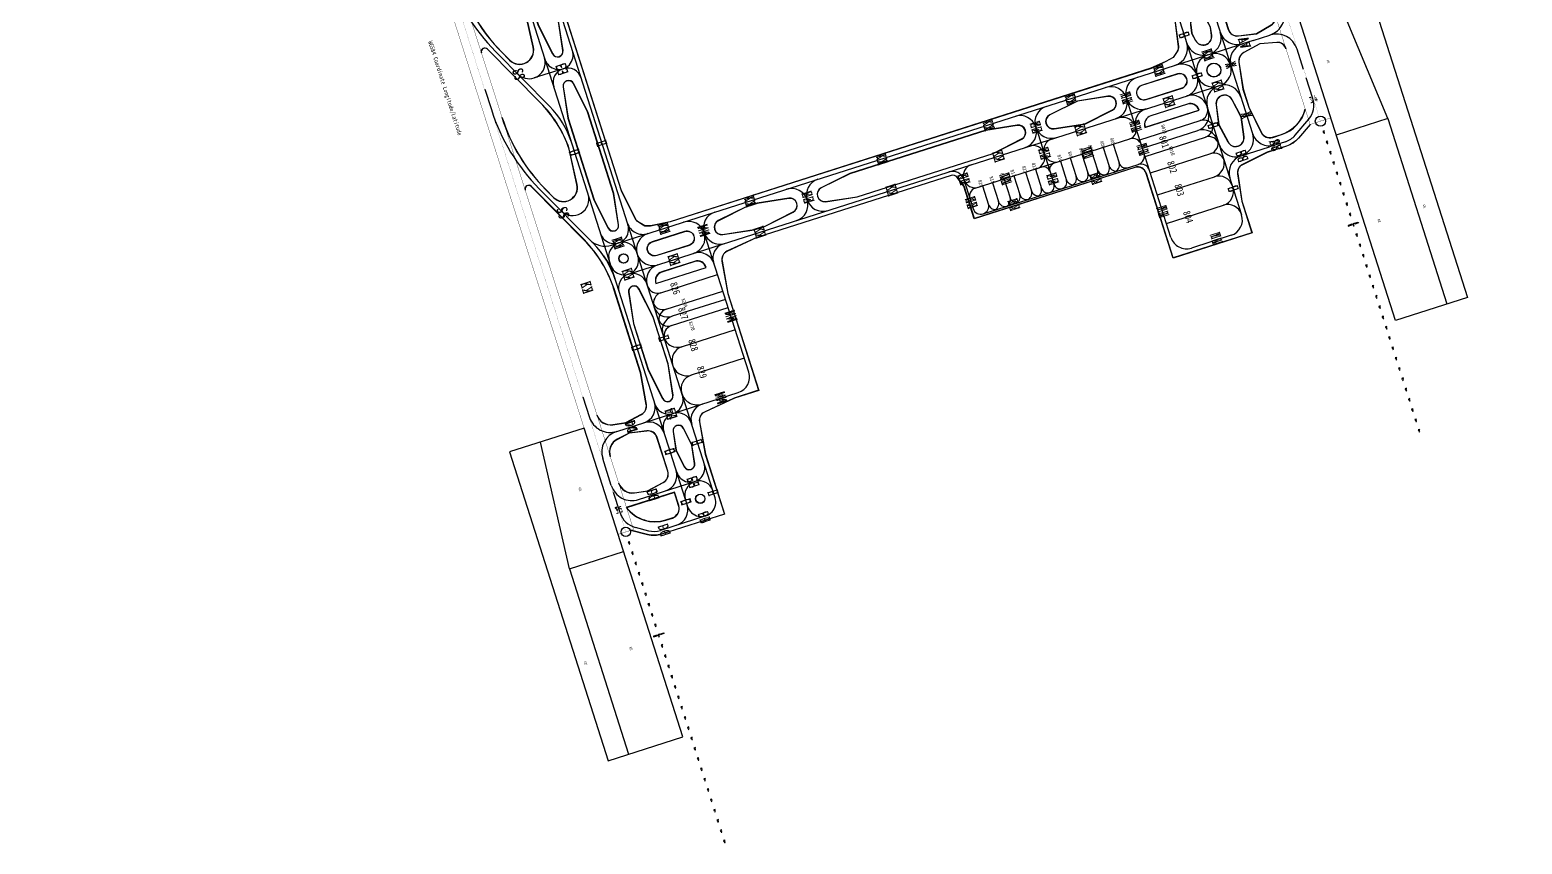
# Model space of a CAD drawing. Header units: millimetres. Extents: x -2014 to 2130, y -3279 to 3021.
# Drawn here: x -2014 to 2130, y -3279 to -1018 of the extents above; entities that cross this region are included whole.
import ezdxf
from ezdxf.enums import TextEntityAlignment as Align

# ---------------------------------------------------------------- set-up
doc = ezdxf.new("R2010")
doc.units = ezdxf.units.MM
doc.linetypes.add('DASHED', pattern=[19.05, 12.7, -6.35])
doc.linetypes.add('HIDDEN', pattern=[0.375, 0.25, -0.125])
for name, color, linetype in [('MapLayer_ApproachLight', 7, 'Continuous'), ('MapLayer_ARP', 7, 'Continuous'), ('MapLayer_Axial_GSD_11', 14, 'Continuous'), ('MapLayer_ILSProtectedArea', 7, 'Continuous'), ('MapLayer_ParkingAxial_GSD_12', 80, 'Continuous'), ('MapLayer_Runway_GSD_11', 50, 'Continuous'), ('MapLayer_RunwayAxial', 102, 'Continuous'), ('MapLayer_Stopbar_GSD_11', 1, 'DASHED'), ('MapLayer_Taxiway_GSD_11', 250, 'Continuous'), ('MapLayer_TaxiwayName_GSD_06', 170, 'Continuous'), ('MapLayer_TaxiwayNameWest', 170, 'Continuous')]:
    doc.layers.add(name, color=color, linetype=linetype)
doc.layers.add('MapLayer_ParkingName', color=7, linetype='Continuous', lineweight=0)
doc.styles.add('黑体', font='simhei.ttf', dxfattribs={"width": 0.8})

# ---------------------------------------------------------------- blocks, each defined once
blk = doc.blocks.new('导航-下滑台保护区')
at = {"layer": 'MapLayer_ILSProtectedArea', "color": 8, "ltscale": 25}
for p, q in [((7450, 10380), (6910, 10380)), ((7450, 10380), (7810, 10350)), ((7450, 10380), (7450, 10230)), ((11150, 10380), (10790, 10350)), ((11150, 10380), (11690, 10380)), ((11150, 10380), (11150, 10230)), ((7950, 7836), (7950, 7993.5)), ((11650, 7836), (11650, 7993.5)), ((7950, 7836), (7410, 7836)), ((7950, 7836), (8310, 7866)), ((11650, 7836), (11290, 7866)), ((11650, 7836), (12190, 7836))]:
    blk.add_line(p, q, dxfattribs=at)
for points in [[(7810, 10230), (7810, 10440), (6910, 10440), (6910, 10230)], [(8310, 7776), (8310, 7993.5), (7410, 7993.5), (7410, 7776)], [(12190, 7776), (12190, 7993.5), (11290, 7993.5), (11290, 7776)]]:
    blk.add_lwpolyline(points, close=True, dxfattribs=at)
blk.add_lwpolyline([(10790, 10230), (10790, 10320), (10790, 10440), (11690, 10440), (11690, 10230), (10790, 10230)], dxfattribs=at)
at = {"layer": 'MapLayer_ILSProtectedArea', "color": 8, "ltscale": 25, "style": '黑体', "width": 0.8}
for s, p in [('C区', (7158.4, 10400.2)), ('C区', (11407.7, 10400.2)), ('B区', (7158.2, 10267.9)), ('A区', (7623.3, 10267.9)), ('A区', (10943.3, 10267.9)), ('B区', (11407.7, 10267.9)), ('B区', (7658.2, 7928)), ('A区', (8123.3, 7928)), ('A区', (11443.3, 7928)), ('B区', (11907.7, 7928)), ('C区', (7658.4, 7795.7)), ('C区', (11907.7, 7795.7))]:
    blk.add_text(s, height=6, dxfattribs=at).set_placement(p)
blk = doc.blocks.new('1类精密进近跑道进近灯光系统')
at = {"layer": 'MapLayer_ApproachLight'}
for color, points in [(0, [(-903, 1), (-903, -1), (-905, -1), (-905, 1)]), (0, [(-899, 2), (-899, -2), (-901, -2), (-901, 2)]), (0, [(-873, 1), (-873, -1), (-875, -1), (-875, 1)]), (0, [(-869, 2), (-869, -2), (-871, -2), (-871, 2)]), (0, [(-843, 1), (-843, -1), (-845, -1), (-845, 1)]), (0, [(-839, 2), (-839, -2), (-841, -2), (-841, 2)]), (0, [(-813, 1), (-813, -1), (-815, -1), (-815, 1)]), (0, [(-809, 2), (-809, -2), (-811, -2), (-811, 2)]), (0, [(-783, 1), (-783, -1), (-785, -1), (-785, 1)]), (0, [(-779, 2), (-779, -2), (-781, -2), (-781, 2)]), (0, [(-753, 1), (-753, -1), (-755, -1), (-755, 1)]), (0, [(-749, 2), (-749, -2), (-751, -2), (-751, 2)]), (0, [(-723, 1), (-723, -1), (-725, -1), (-725, 1)]), (0, [(-719, 2), (-719, -2), (-721, -2), (-721, 2)]), (0, [(-693, 1), (-693, -1), (-695, -1), (-695, 1)]), (0, [(-689, 2), (-689, -2), (-691, -2), (-691, 2)]), (0, [(-663, 1), (-663, -1), (-665, -1), (-665, 1)]), (0, [(-659, 2), (-659, -2), (-661, -2), (-661, 2)]), (0, [(-633, 1), (-633, -1), (-635, -1), (-635, 1)]), (0, [(-629, 2), (-629, -2), (-631, -2), (-631, 2)]), (0, [(-603, 1), (-603, -1), (-605, -1), (-605, 1)]), (0, [(-599, 2), (-599, -2), (-601, -2), (-601, 2)]), (0, [(-573, 1), (-573, -1), (-575, -1), (-575, 1)]), (0, [(-569, 2), (-569, -2), (-571, -2), (-571, 2)]), (0, [(-543, 1), (-543, -1), (-545, -1), (-545, 1)]), (0, [(-539, 2), (-539, -2), (-541, -2), (-541, 2)]), (0, [(-513, 1), (-513, -1), (-515, -1), (-515, 1)]), (0, [(-509, 2), (-509, -2), (-511, -2), (-511, 2)]), (0, [(-483, 1), (-483, -1), (-485, -1), (-485, 1)]), (0, [(-479, 2), (-479, -2), (-481, -2), (-481, 2)]), (0, [(-453, 1), (-453, -1), (-455, -1), (-455, 1)]), (0, [(-449, 2), (-449, -2), (-451, -2), (-451, 2)]), (0, [(-423, 1), (-423, -1), (-425, -1), (-425, 1)]), (0, [(-419, 2), (-419, -2), (-421, -2), (-421, 2)]), (0, [(-393, 1), (-393, -1), (-395, -1), (-395, 1)]), (0, [(-389, 2), (-389, -2), (-391, -2), (-391, 2)]), (0, [(-363, 1), (-363, -1), (-365, -1), (-365, 1)]), (0, [(-359, 2), (-359, -2), (-361, -2), (-361, 2)]), (0, [(-333, 1), (-333, -1), (-335, -1), (-335, 1)]), (0, [(-329, 2), (-329, -2), (-331, -2), (-331, 2)]), (0, [(-303, 1), (-303, -1), (-305, -1), (-305, 1)]), (1, [(-299, 4.2), (-299, 15), (-301, 15), (-301, 4.2)]), (0, [(-299, 2), (-299, -2), (-301, -2), (-301, 2)]), (0, [(-273, 1), (-273, -1), (-275, -1), (-275, 1)]), (0, [(-269, 2), (-269, -2), (-271, -2), (-271, 2)]), (0, [(-243, 1), (-243, -1), (-245, -1), (-245, 1)]), (0, [(-239, 2), (-239, -2), (-241, -2), (-241, 2)]), (0, [(-213, 1), (-213, -1), (-215, -1), (-215, 1)]), (0, [(-209, 2), (-209, -2), (-211, -2), (-211, 2)]), (0, [(-183, 1), (-183, -1), (-185, -1), (-185, 1)]), (0, [(-179, 2), (-179, -2), (-181, -2), (-181, 2)]), (0, [(-153, 1), (-153, -1), (-155, -1), (-155, 1)]), (0, [(-149, 2), (-149, -2), (-151, -2), (-151, 2)]), (0, [(-123, 1), (-123, -1), (-125, -1), (-125, 1)]), (0, [(-119, 2), (-119, -2), (-121, -2), (-121, 2)]), (0, [(-93, 1), (-93, -1), (-95, -1), (-95, 1)]), (0, [(-89, 2), (-89, -2), (-91, -2), (-91, 2)]), (0, [(-63, 1), (-63, -1), (-65, -1), (-65, 1)]), (0, [(-59, 2), (-59, -2), (-61, -2), (-61, 2)]), (0, [(-33, 1), (-33, -1), (-35, -1), (-35, 1)]), (0, [(-29, 2), (-29, -2), (-31, -2), (-31, 2)]), (1, [(-299, -4.2), (-299, -15), (-301, -15), (-301, -4.2)])]:
    blk.add_hatch(color=color, dxfattribs=at).paths.add_polyline_path(points)
at = {"layer": 'MapLayer_ApproachLight', "color": 0}
for points in [[(-903, 1), (-903, -1), (-905, -1), (-905, 1)], [(-899, 2), (-899, -2), (-901, -2), (-901, 2)], [(-873, 1), (-873, -1), (-875, -1), (-875, 1)], [(-869, 2), (-869, -2), (-871, -2), (-871, 2)], [(-843, 1), (-843, -1), (-845, -1), (-845, 1)], [(-839, 2), (-839, -2), (-841, -2), (-841, 2)], [(-813, 1), (-813, -1), (-815, -1), (-815, 1)], [(-809, 2), (-809, -2), (-811, -2), (-811, 2)], [(-783, 1), (-783, -1), (-785, -1), (-785, 1)], [(-779, 2), (-779, -2), (-781, -2), (-781, 2)], [(-753, 1), (-753, -1), (-755, -1), (-755, 1)], [(-749, 2), (-749, -2), (-751, -2), (-751, 2)], [(-723, 1), (-723, -1), (-725, -1), (-725, 1)], [(-719, 2), (-719, -2), (-721, -2), (-721, 2)], [(-693, 1), (-693, -1), (-695, -1), (-695, 1)], [(-689, 2), (-689, -2), (-691, -2), (-691, 2)], [(-663, 1), (-663, -1), (-665, -1), (-665, 1)], [(-659, 2), (-659, -2), (-661, -2), (-661, 2)], [(-633, 1), (-633, -1), (-635, -1), (-635, 1)], [(-629, 2), (-629, -2), (-631, -2), (-631, 2)], [(-603, 1), (-603, -1), (-605, -1), (-605, 1)], [(-599, 2), (-599, -2), (-601, -2), (-601, 2)], [(-573, 1), (-573, -1), (-575, -1), (-575, 1)], [(-569, 2), (-569, -2), (-571, -2), (-571, 2)], [(-543, 1), (-543, -1), (-545, -1), (-545, 1)], [(-539, 2), (-539, -2), (-541, -2), (-541, 2)], [(-513, 1), (-513, -1), (-515, -1), (-515, 1)], [(-509, 2), (-509, -2), (-511, -2), (-511, 2)], [(-483, 1), (-483, -1), (-485, -1), (-485, 1)], [(-479, 2), (-479, -2), (-481, -2), (-481, 2)], [(-453, 1), (-453, -1), (-455, -1), (-455, 1)], [(-449, 2), (-449, -2), (-451, -2), (-451, 2)], [(-423, 1), (-423, -1), (-425, -1), (-425, 1)], [(-419, 2), (-419, -2), (-421, -2), (-421, 2)], [(-393, 1), (-393, -1), (-395, -1), (-395, 1)], [(-389, 2), (-389, -2), (-391, -2), (-391, 2)], [(-363, 1), (-363, -1), (-365, -1), (-365, 1)], [(-359, 2), (-359, -2), (-361, -2), (-361, 2)], [(-333, 1), (-333, -1), (-335, -1), (-335, 1)], [(-329, 2), (-329, -2), (-331, -2), (-331, 2)], [(-303, 1), (-303, -1), (-305, -1), (-305, 1)], [(-299, 2), (-299, -2), (-301, -2), (-301, 2)], [(-273, 1), (-273, -1), (-275, -1), (-275, 1)], [(-269, 2), (-269, -2), (-271, -2), (-271, 2)], [(-243, 1), (-243, -1), (-245, -1), (-245, 1)], [(-239, 2), (-239, -2), (-241, -2), (-241, 2)], [(-213, 1), (-213, -1), (-215, -1), (-215, 1)], [(-209, 2), (-209, -2), (-211, -2), (-211, 2)], [(-183, 1), (-183, -1), (-185, -1), (-185, 1)], [(-179, 2), (-179, -2), (-181, -2), (-181, 2)], [(-153, 1), (-153, -1), (-155, -1), (-155, 1)], [(-149, 2), (-149, -2), (-151, -2), (-151, 2)], [(-123, 1), (-123, -1), (-125, -1), (-125, 1)], [(-119, 2), (-119, -2), (-121, -2), (-121, 2)], [(-93, 1), (-93, -1), (-95, -1), (-95, 1)], [(-89, 2), (-89, -2), (-91, -2), (-91, 2)], [(-63, 1), (-63, -1), (-65, -1), (-65, 1)], [(-59, 2), (-59, -2), (-61, -2), (-61, 2)], [(-33, 1), (-33, -1), (-35, -1), (-35, 1)], [(-29, 2), (-29, -2), (-31, -2), (-31, 2)]]:
    blk.add_lwpolyline(points, close=True, dxfattribs=at)
at = {"layer": 'MapLayer_ApproachLight', "color": 1}
for points in [[(-299, 4.2), (-299, 15), (-301, 15), (-301, 4.2)], [(-299, -4.2), (-299, -15), (-301, -15), (-301, -4.2)]]:
    blk.add_lwpolyline(points, close=True, dxfattribs=at)

msp = doc.modelspace()

# ---------------------------------------------------------------- hatches: boundary and pattern name
at = {"layer": 'MapLayer_Runway_GSD_11'}
for points in [[(1554.2, -1214.7), (1558.7, -1213.2), (1559.9, -1216.8), (1561.4, -1216.4), (1560.3, -1212.7), (1561.6, -1212.3), (1560.7, -1209.5), (1559.4, -1209.9), (1557.6, -1204.4), (1556.1, -1204.8), (1557.8, -1210.4), (1555.7, -1211), (1554.4, -1199.7), (1552.9, -1200.2)], [(1542.1, -1219.4), (1543, -1222.2), (1548.8, -1220.4), (1547.8, -1217.5), (1546.2, -1212.4), (1542.9, -1211.2), (1544.9, -1208.2), (1543.3, -1203.4), (1537.6, -1205.3), (1538.5, -1208.1), (1542.7, -1206.8), (1543.3, -1208.7), (1541.3, -1211.6), (1544.7, -1212.9), (1546.3, -1218)], [(-385.2, -2359.3), (-384.3, -2362.2), (-378.6, -2360.3), (-379.5, -2357.5), (-381.1, -2352.3), (-384.4, -2351.1), (-382.4, -2348.1), (-384, -2343.4), (-389.7, -2345.2), (-388.8, -2348.1), (-384.6, -2346.7), (-384, -2348.6), (-386, -2351.6), (-382.6, -2352.8), (-381, -2358)], [(-367.1, -2356.7), (-371, -2344.7), (-375.1, -2346), (-375.9, -2343.7), (-371.7, -2342.4), (-372.6, -2339.5), (-378.3, -2341.4), (-375.8, -2349.4), (-371.6, -2348), (-369.6, -2354.3), (-373.7, -2355.6), (-372.8, -2358.5)]]:
    msp.add_hatch(color=256, dxfattribs=at).paths.add_polyline_path(points)

# ---------------------------------------------------------------- linework, layer by layer
at = {"layer": 'MapLayer_ARP'}
for centre, radius in [((1569.6, -1271.5), 14.2), ((-359, -2411.8), 13.1)]:
    msp.add_circle(centre, radius, dxfattribs=at)
at = {"layer": 'MapLayer_Axial_GSD_11', "ltscale": 0.3}
for p, q in [((301.3, 2077.7), (1381, -1305.4)), ((207.3, 2051.6), (1350.9, -1531.8)), ((-111.1, -2317), (-1197.1, 1086)), ((-1273.3, 1061.6), (-187.3, -2341.3)), ((1383.1, -1047.1), (1429.4, -1032.3)), ((-398.3, -1615.6), (1338.3, -1061.3)), ((1523, -1128.4), (1504.8, -1071.2)), ((-570.6, -1229.8), (-720.7, -1078.1)), ((-533.2, -1125.9), (-613.8, -1151.6)), ((1548.6, -1208.7), (1530.4, -1151.5)), ((-750.4, -1182.3), (-732.2, -1239.5)), ((-351.2, -1696.1), (1290.7, -1172.1)), ((1154.7, -1594.4), (1031.1, -1207.2)), ((1499.2, -1310.6), (1537.2, -1265.7)), ((610.6, -1457.9), (1040.5, -1320.7)), ((779.1, -1287.6), (829.9, -1446.9)), ((1349.8, -1367.9), (1428.2, -1342.9)), ((633.3, -1528.8), (1063.2, -1391.6)), ((579.5, -1433.4), (605.3, -1514.4)), ((-449, -1610.9), (-599.1, -1459.1)), ((-17.6, -1968.5), (-141.2, -1581.3)), ((1321.7, -1588.3), (1211.2, -1623.6)), ((-420.5, -1645.4), (-396.4, -1680.6)), ((-384.1, -2132.7), (-46.8, -2025.1)), ((-477.8, -2036.7), (-459.5, -2093.8)), ((-399.2, -2282.9), (-423, -2208.1)), ((-323.8, -2321.8), (-167.4, -2272)), ((-374.8, -2359.1), (-393.1, -2302)), ((-332.5, -2399), (-295.9, -2408.4)), ((-137, -2367.2), (-262.9, -2407.4))]:
    msp.add_line(p, q, dxfattribs=at)
at = {"layer": 'MapLayer_Axial_GSD_11'}
for p, q in [((1383.1, -1047.1), (1338.3, -1061.3)), ((1473, -1328.6), (1428.2, -1342.9))]:
    msp.add_line(p, q, dxfattribs=at)
at = {"layer": 'MapLayer_Axial_GSD_11', "ltscale": 0.3}
for centre, radius, start, end in [((-329.8, -691.2), 550, 197.7, 224.7), ((1411.1, -975.1), 60, 287.7, 17.7), ((1245.1, -1039.9), 48.8, 197.7, 17.7), ((1338.8, -1008.7), 50, 197.7, 287.7), ((1447.6, -1089.5), 60, 17.7, 107.7), ((-545.3, -1087.8), 40, 197.7, 17.7), ((1150.7, -1068.8), 50, 287.7, 17.7), ((1369.2, -1104), 50, 107.7, 197.7), ((-627.2, -1109.2), 44.5, 287.7, 17.7), ((1184, -1158.4), 45.5, 287.7, 107.7), ((1270.7, -1130.7), 45.5, 107.7, 287.7), ((1276.9, -1128.7), 45.5, 287.7, 107.7), ((-627.3, -1109.2), 44.5, 224.7, 287.7), ((-521, -1164), 40, 17.7, 197.7), ((1074.4, -1193.3), 45.5, 107.7, 287.7), ((987.7, -1221), 45.5, 287.7, 107.7), ((1212, -1244.4), 45, 17.7, 107.7), ((1302.4, -1219.5), 48.8, 17.7, 197.7), ((-208.2, -1072.3), 550, 197.7, 224.7), ((-748.3, -1405.7), 250, 17.7, 44.7), ((822.4, -1273.7), 45.5, 107.7, 287.7), ((1095.2, -1276.5), 40, 107.7, 197.7), ((1491.5, -1226.9), 60, 319.7054, 17.7), ((735.8, -1301.4), 45.5, 287.7, 107.7), ((1019, -1300.8), 40, 17.7, 107.7), ((834.1, -1352.2), 32.8, 107.7, 287.7), ((1032.8, -1296.4), 25.5, 287.7, 17.7), ((1048.3, -1345), 25.5, 17.7, 107.7), ((1335, -1321.4), 48.8, 197.7, 17.7), ((1428.6, -1290.2), 50, 197.7, 286.8871), ((1453.4, -1271.8), 60, 288.9823, 319.7054), ((771.7, -1372.1), 32.8, 287.7, 107.7), ((1055.4, -1367.3), 25.5, 287.7, 17.7), ((610.7, -1423.5), 32.8, 107.7, 287.7), ((801, -1416.3), 18.2, 17.7, 107.7), ((835.8, -1405.2), 18.2, 107.7, 197.7), ((1070.9, -1415.9), 25.5, 17.7, 107.7), ((1364.6, -1414.3), 48.8, 107.7, 197.7), ((188, -1476.2), 45.5, 107.7, 287.7), ((548.3, -1443.4), 32.8, 17.7, 107.7), ((812.6, -1452.5), 18.2, 287.7, 17.7), ((847.3, -1441.4), 18.2, 197.7, 287.7), ((-506.6, -1488.6), 45, 224.7, 17.7), ((101.3, -1503.9), 45.5, 287.7, 107.7), ((617.4, -1479.1), 22.2, 107.7, 197.7), ((-97.8, -1567.4), 45.5, 107.7, 287.7), ((626.5, -1507.6), 22.2, 197.7, 287.7), ((1308, -1545.5), 45, 287.7, 17.7), ((-391, -1571.3), 40, 197.7, 17.7), ((-311.6, -1540.7), 45, 197.7, 287.7), ((-184.5, -1595.1), 45.5, 287.7, 107.7), ((-416.5, -1558.4), 60, 224.7, 287.7), ((-626.7, -1786.7), 250, 17.7, 44.7), ((-366.7, -1647.5), 40, 17.7, 197.7), ((-283.6, -1626.7), 45.5, 107.7, 287.7), ((-77.1, -1650.6), 40, 107.7, 197.7), ((1197.5, -1580.7), 45, 197.7, 287.7), ((-363.4, -1658), 40, 197.7, 17.7), ((-156.5, -1681.2), 45, 17.7, 107.7), ((-339.1, -1734.2), 40, 17.7, 197.7), ((-256.6, -1713.1), 45, 107.7, 197.7), ((-60.5, -1982.2), 45, 287.7, 17.7), ((-160.5, -2014.1), 45, 197.7, 287.7), ((-322.4, -2065.8), 45, 287.7, 17.7), ((-239.9, -2044.7), 40, 197.7, 17.7), ((-133.1, -2099.9), 45, 107.7, 197.7), ((-402.4, -2075.6), 60, 197.7, 287.7), ((-295.1, -2151.6), 45, 17.7, 107.7), ((-215.6, -2121), 40, 17.7, 197.7), ((-365.9, -2189.9), 60, 107.7, 197.7), ((-179.6, -2233.8), 40, 197.7, 17.7), ((-262.1, -2254.9), 45, 287.7, 17.7), ((-155.3, -2310.1), 40, 17.7, 197.7), ((-342, -2264.7), 60, 197.7, 287.7), ((-149.2, -2329.1), 40, 197.7, 17.7), ((-317.7, -2340.9), 60, 197.7, 255.6946), ((-231.7, -2350.2), 45, 287.7, 17.7), ((-281.1, -2350.2), 60, 255.6946, 287.7)]:
    msp.add_arc(centre, radius, start, end, dxfattribs=at)
at = {"layer": 'MapLayer_ParkingAxial_GSD_12', "ltscale": 0.3}
for p, q in [((1068.2, -1323.4), (1235.8, -1269.9)), ((1082.8, -1369.1), (1250.4, -1315.6)), ((-246.7, -1793.4), (-89.5, -1743.2)), ((-232.1, -1839.1), (-74.9, -1789))]:
    msp.add_line(p, q, dxfattribs=at)
at = {"layer": 'MapLayer_ParkingAxial_GSD_12', "ltscale": 0.5}
for p, q in [((1075.5, -1346.3), (1228.8, -1297.3)), ((907.2, -1363.2), (923.7, -1415.1)), ((934.3, -1354.6), (950.9, -1406.5)), ((966.7, -1344.2), (983.3, -1396.1)), ((993.9, -1335.6), (1010.4, -1387.5)), ((1097.4, -1414.8), (1265, -1361.3)), ((778.1, -1404.4), (795.2, -1458)), ((847.6, -1382.2), (864.7, -1435.8)), ((874.8, -1373.6), (891.3, -1425.5)), ((659, -1442.4), (675.6, -1494.3)), ((691.4, -1432.1), (708, -1484)), ((718.5, -1423.4), (735.1, -1475.3)), ((750.9, -1413.1), (767.5, -1465)), ((1117, -1476.3), (1275.1, -1425.8)), ((631.8, -1451.1), (648.5, -1503.3)), ((1142.2, -1555.4), (1300.3, -1504.9)), ((-261.3, -1747.7), (-104.1, -1697.5)), ((-82.2, -1766.1), (-229.9, -1813.2)), ((-55.3, -1850.4), (-202.9, -1897.5)), ((-30, -1929.5), (-177.7, -1976.6))]:
    msp.add_line(p, q, dxfattribs=at)
for centre, radius, start, end in [((1215.2, -1254.4), 45, 287.7, 17.7), ((1242.5, -1340.2), 45, 17.7, 107.7), ((1255.9, -1332.8), 30, 287.7, 17.7), ((1274.1, -1389.9), 30, 17.7, 107.7), ((931.8, -1412.6), 20, 287.7, 17.7), ((969.9, -1400.4), 20, 197.7, 287.7), ((964.2, -1402.2), 20, 287.7, 17.7), ((1002.3, -1390.1), 20, 197.7, 287.7), ((991.4, -1393.6), 20, 287.7, 17.7), ((1029.5, -1381.4), 20, 197.7, 287.7), ((1262.9, -1387.7), 40, 287.7, 17.7), ((847.3, -1441.4), 18.2, 287.7, 17.7), ((883.2, -1428.1), 20, 197.7, 287.7), ((872.3, -1431.6), 20, 287.7, 17.7), ((910.4, -1419.4), 20, 197.7, 287.7), ((904.7, -1421.2), 20, 287.7, 17.7), ((942.8, -1409.1), 20, 197.7, 287.7), ((1287.3, -1463.9), 40, 17.7, 107.7), ((688.9, -1490.1), 20, 287.7, 17.7), ((727, -1477.9), 20, 197.7, 287.7), ((716, -1481.4), 20, 287.7, 17.7), ((754.2, -1469.3), 20, 197.7, 287.7), ((748.4, -1471.1), 20, 287.7, 17.7), ((786.5, -1458.9), 20, 197.7, 287.7), ((775.6, -1462.4), 20, 287.7, 17.7), ((812.6, -1452.5), 18.2, 197.7, 287.7), ((1288.2, -1466.8), 40, 287.7, 17.7), ((626.5, -1507.6), 22.2, 287.7, 17.7), ((667.5, -1496.9), 20, 197.7, 287.7), ((656.5, -1500.4), 20, 287.7, 17.7), ((694.6, -1488.3), 20, 197.7, 287.7), ((1312.5, -1543), 40, 17.7, 107.7), ((-270.4, -1719.1), 30, 197.7, 287.7), ((-252.1, -1776.2), 30, 107.7, 197.7), ((-242, -1775.1), 40, 197.7, 287.7), ((-217.7, -1851.3), 40, 107.7, 197.7), ((-215.1, -1859.4), 40, 197.7, 287.7), ((-190.8, -1935.6), 40, 107.7, 197.7), ((-189.9, -1938.5), 40, 197.7, 287.7), ((-165.5, -2014.7), 40, 107.7, 197.7)]:
    msp.add_arc(centre, radius, start, end, dxfattribs=at)
at = {"layer": 'MapLayer_ParkingAxial_GSD_12', "ltscale": 0.3}
for centre, start, end in [((1226.7, -1241.3), 287.7, 17.7), ((1245, -1298.5), 17.7, 107.7), ((1241.3, -1287), 287.7, 17.7), ((1259.6, -1344.2), 17.7, 107.7), ((-255.8, -1764.8), 197.7, 287.7), ((-241.2, -1810.5), 197.7, 287.7), ((-237.6, -1822), 107.7, 197.7), ((-223, -1867.7), 107.7, 197.7)]:
    msp.add_arc(centre, 30, start, end, dxfattribs=at)
at = {"layer": 'MapLayer_Runway_GSD_11'}
for p, q in [((-384, -2343.4), (-389.7, -2345.2)), ((-384.4, -2351.1), (-382.4, -2348.1)), ((-381.1, -2352.3), (-384.4, -2351.1))]:
    msp.add_line(p, q, dxfattribs=at)
for points, const_width in [([(503.7, 2167.2), (1598.2, -1262.4)], 0.9), ([(446.5, 2149), (1541, -1280.6)], 0.9), ([(-1474.9, 1010.9), (-380.4, -2418.7)], 0.9), ([(-1432.1, 1024.6), (-337.5, -2405)], 0.9), ([(1598.2, -1262.4), (1541, -1280.6)], 1), ([(-380.4, -2418.7), (-337.5, -2405)], 1)]:
    msp.add_lwpolyline(points, dxfattribs=dict(at, const_width=const_width))
at = {"layer": 'MapLayer_RunwayAxial', "const_width": 0.346}
for points in [[(475.1, 2158.1), (1569.6, -1271.5)], [(-1453.5, 1017.8), (-359, -2411.8)]]:
    msp.add_lwpolyline(points, dxfattribs=at)
at = {"layer": 'MapLayer_Stopbar_GSD_11'}
for points, const_width in [([(1173.5, -1290.8), (1172.8, -1288.9)], 0.3), ([(1176.3, -1289.9), (1175.7, -1288)], 0.3), ([(1178.2, -1289.3), (1177.6, -1287.4)], 0.3), ([(1189, -1311.1), (1188.4, -1309.2)], 0.3), ([(1195.7, -1308.9), (1195.1, -1307)], 0.3), ([(1197.6, -1308.3), (1197, -1306.4)], 0.3), ([(1198.7, -1308), (1198.1, -1306.1)], 0.3), ([(1200.5, -1307.4), (1199.9, -1305.5)], 0.3), ([(1188.1, -1336.6), (1187.4, -1334.7)], 0.3), ([(1190.9, -1335.7), (1190.3, -1333.7)], 0.3), ([(1192.8, -1335), (1192.2, -1333.1)], 0.3), ([(920.1, -1406), (921.4, -1405.5)], 0.2), ([(947.2, -1397.3), (948.5, -1396.9)], 0.2), ([(979.6, -1387), (980.9, -1386.5)], 0.2), ([(1006.8, -1378.3), (1008.1, -1377.9)], 0.2), ([(1202.6, -1382.3), (1202, -1380.4)], 0.3), ([(1205.5, -1381.4), (1204.9, -1379.5)], 0.3), ([(1207.4, -1380.8), (1206.8, -1378.9)], 0.3), ([(791, -1447.1), (792.3, -1446.7)], 0.2), ([(860.5, -1425), (861.9, -1424.5)], 0.2), ([(887.7, -1416.3), (889, -1415.9)], 0.2), ([(1230.5, -1441.1), (1229.9, -1439.2)], 0.3), ([(1237.2, -1439), (1236.6, -1437.1)], 0.3), ([(1239.1, -1438.4), (1238.5, -1436.5)], 0.3), ([(1242, -1437.4), (1241.4, -1435.5)], 0.3), ([(671.9, -1485.2), (673.2, -1484.7)], 0.2), ([(704.3, -1474.8), (705.6, -1474.4)], 0.2), ([(731.4, -1466.2), (732.8, -1465.7)], 0.2), ([(763.8, -1455.8), (765.2, -1455.4)], 0.2), ([(644.7, -1493.8), (646.1, -1493.4)], 0.2), ([(1255.8, -1520.2), (1255.2, -1518.3)], 0.3), ([(1262.4, -1518), (1261.8, -1516.1)], 0.3), ([(1264.4, -1517.4), (1263.7, -1515.5)], 0.3), ([(1267.2, -1516.5), (1266.6, -1514.6)], 0.3), ([(-213.2, -1731.3), (-212.6, -1733.2)], 0.3), ([(-210.7, -1732.6), (-211.3, -1730.7)], 0.3), ([(-208.4, -1729.7), (-207.8, -1731.7)], 0.3), ([(-198.6, -1777), (-198, -1778.9)], 0.3), ([(-196.1, -1778.3), (-196.7, -1776.4)], 0.3), ([(-193.8, -1775.5), (-193.2, -1777.4)], 0.3), ([(-206.2, -1804.6), (-205.6, -1806.5)], 0.3), ([(-203.4, -1803.7), (-202.8, -1805.6)], 0.3), ([(-201.5, -1803.1), (-200.9, -1805)], 0.3), ([(-194.8, -1801), (-194.2, -1802.9)], 0.3), ([(-184, -1822.7), (-183.4, -1824.6)], 0.3), ([(-181.5, -1824), (-182.1, -1822.1)], 0.3), ([(-179.2, -1821.2), (-178.6, -1823.1)], 0.3), ([(-179.3, -1888.9), (-178.7, -1890.8)], 0.3), ([(-176.5, -1888), (-175.9, -1889.9)], 0.3), ([(-174.6, -1887.4), (-174, -1889.3)], 0.3), ([(-167.9, -1885.3), (-167.3, -1887.2)], 0.3), ([(-154.1, -1968), (-153.5, -1969.9)], 0.3), ([(-151.2, -1967.1), (-150.6, -1969)], 0.3), ([(-149.3, -1966.5), (-148.7, -1968.4)], 0.3), ([(-142.7, -1964.4), (-142.1, -1966.3)], 0.3)]:
    msp.add_lwpolyline(points, dxfattribs=dict(at, const_width=const_width))
at = {"layer": 'MapLayer_Taxiway_GSD_11'}
for points in [[(1198.6, -656.5), (1313.6, -1016.8, 0.360312), (1342, -1035), (1392.5, -1028.9), (1432.9, -1004.8, 0.348588), (1444.1, -975.1)], [(1199.1, -656.4), (1314, -1016.6, 0.360312), (1342, -1034.5), (1392.3, -1028.4), (1432.6, -1004.3, 0.348588), (1443.6, -975.3)], [(-681, -1101.9, 0.75297), (-616.1, -1066.4), (-638.1, -968.3), (-641.4, -957.9, 0.104629), (-717.5, -839.5), (-846.9, -708.8, 0.087357), (-824, -880.7, 0.117338), (-704, -1078.7), (-681, -1101.9)], [(-646.1, -865.9), (-601.4, -1006), (-561.9, -1084.5, 0.854765), (-533.7, -1075.5), (-547.1, -988.6), (-591.8, -848.6), (-631.2, -770, 0.854765), (-659.4, -779), (-646.1, -865.9)], [(1165.6, -990.6), (1175.1, -1064.3, -0.180994), (1171.9, -1078.3), (1160.8, -1094.9), (1140.6, -1106.1), (1099.4, -1125), (-235.8, -1551.1), (-290, -1562.6), (-305.8, -1562.9), (-311.1, -1559.8), (-326.4, -1550, -0.134807), (-331.9, -1543.9), (-371.3, -1465.3), (-570.3, -841.7)], [(1165.1, -990.7), (1174.6, -1064.3, -0.180994), (1171.4, -1078), (1160.4, -1094.5), (1140.4, -1105.6), (1099.2, -1124.5), (-236, -1550.6), (-290, -1562.1), (-305.7, -1562.4), (-310.9, -1559.3), (-326.1, -1549.6, -0.134807), (-331.4, -1543.7), (-370.9, -1465.1), (-569.9, -841.6)], [(-703.2, -1260.8, 0.118358), (-582.2, -1460.7), (-559.8, -1483.3, 0.75297), (-494, -1447.3), (-516, -1349.3), (-519.3, -1338.8, 0.104639), (-595.6, -1220.2), (-742.8, -1071.4, 0.788336), (-760.3, -1082, 0.788336)], [(-702.7, -1260.6, 0.118358), (-581.8, -1460.3), (-559.4, -1482.9, 0.75297), (-494.5, -1447.4), (-516.4, -1349.4), (-519.8, -1338.9, 0.104629), (-595.9, -1220.6), (-743.2, -1071.8, 0.788336), (-759.8, -1081.9)], [(1474.5, -1070.4, 0.348586), (1448.2, -1052.7), (1401.3, -1056.5), (1356.6, -1080.7, 0.316219), (1343, -1108), (1354.3, -1182.2), (1370.5, -1233), (1405.2, -1303, 0.370449), (1437, -1316.4), (1461.3, -1308.7, 0.257017), (1528, -1238.3, 0.257017)], [(1474, -1070.5), (1474, -1070.5, 0.348588), (1448.2, -1053.2), (1401.4, -1057), (1356.8, -1081.1, 0.316219), (1343.5, -1107.9), (1354.8, -1182.1), (1371, -1232.8), (1405.7, -1302.7, 0.370449), (1436.9, -1315.9), (1461.2, -1308.2, 0.257017), (1527.5, -1238.2)], [(-392.8, -1472.1), (-465, -1245.8), (-504.4, -1167.3, 0.854765), (-532.7, -1176.3), (-519.3, -1263.2), (-447.1, -1489.4), (-407.6, -1568, 0.854765), (-379.4, -1559), (-392.8, -1472.1)], [(1541, -1280.6), (1508.7, -1318.7, -0.140566), (1475.5, -1340.9), (1421.5, -1358.1), (1353.3, -1392.3, 0.32585), (1340.1, -1417.9), (1351.7, -1493.2), (1380, -1581.8), (1160.9, -1651.7), (1085.8, -1416.4, 0.414214), (1054.4, -1400.2), (608.5, -1542.5), (579.6, -1452), (560.7, -1427.5, 0.315299), (544.3, -1422.4), (4.8, -1594.5), (-78, -1633.2, 0.340852), (-91.7, -1659.8), (-75.3, -1749.7), (10.6, -2018.9), (-57.6, -2040.6), (-140.4, -2079.3, 0.340852), (-154.1, -2105.9), (-137.7, -2195.8), (-84.5, -2362.5), (-259.4, -2418.3, -0.140565), (-298.8, -2419.5), (-345.6, -2407.6)], [(1540.7, -1280.3), (1508.4, -1318.4, -0.140566), (1475.3, -1340.4), (1421.3, -1357.7), (1353.1, -1391.8, 0.32585), (1339.6, -1418), (1351.2, -1493.3), (1379.4, -1581.5), (1161.2, -1651.1), (1086.3, -1416.3, 0.414214), (1054.2, -1399.7), (608.9, -1541.9), (580.1, -1451.8), (561.1, -1427.2, 0.315299), (544.1, -1421.9), (4.6, -1594.1), (-78.2, -1632.8, 0.340852), (-92.2, -1659.9), (-75.8, -1749.9), (9.9, -2018.5), (-57.7, -2040.1), (-140.6, -2078.9, 0.340852), (-154.6, -2106), (-138.2, -2195.9), (-85.1, -2362.2), (-259.5, -2417.9, -0.140565), (-298.6, -2419), (-345.5, -2407.1)], [(640.3, -1296.7), (263, -1417.1), (183.7, -1456.3, 0.855368), (195.8, -1495), (283.7, -1481.9), (661, -1361.5), (740.3, -1321.2, 0.855368), (727.7, -1282.7), (640.3, -1296.7)], [(640.5, -1297.2), (263.2, -1417.6), (183.9, -1456.8, 0.855368), (195.7, -1494.5), (283.6, -1481.4), (660.8, -1361), (740, -1320.8, 0.855368), (727.8, -1283.2), (640.5, -1297.2)], [(-439.7, -2086.5, 0.36702), (-395.3, -2114.2), (-358.6, -2108.9), (-315.2, -2085.6, 0.324686), (-301.7, -2057.6), (-317.4, -1969.8), (-391.6, -1737.3, 0.118358), (-474, -1601.3), (-621.2, -1452.5, 0.788336), (-638.7, -1463.1, 0.788336)], [(-439.2, -2086.3, 0.36702), (-395.3, -2113.7), (-358.7, -2108.4), (-315.5, -2085.2, 0.324686), (-302.2, -2057.7), (-317.9, -1969.9), (-392.1, -1737.4, 0.118358), (-474.3, -1601.6), (-621.5, -1452.8, 0.788336), (-638.2, -1462.9)], [(-296, -1962.9), (-256.5, -2041.5, 0.854765), (-228.3, -2032.5), (-241.7, -1945.6), (-283, -1816), (-322.5, -1737.5, 0.854765), (-350.7, -1746.5), (-337.3, -1833.3), (-296, -1962.9)], [(-379.4, -2275.6, 0.36702), (-334.9, -2303.3), (-298.2, -2298), (-254.9, -2274.7, 0.36153), (-242.2, -2243.3), (-272.1, -2149.5, 0.36153), (-300.7, -2131.3), (-349.4, -2137.4), (-382.5, -2154.3, 0.36702), (-402.6, -2202.7, 0.36702)], [(-378.9, -2275.4, 0.36702), (-335, -2302.8), (-298.4, -2297.5), (-255.1, -2274.3, 0.36153), (-242.6, -2243.5), (-272.6, -2149.6, 0.36153), (-300.6, -2131.7), (-349.3, -2137.9), (-382.3, -2154.8, 0.36702), (-402.1, -2202.5)]]:
    msp.add_lwpolyline(points, format="xyb", dxfattribs=at)
for points in [[(-681.4, -1102.2, 0.75297), (-615.6, -1066.3), (-637.6, -968.2), (-640.9, -957.7, 0.104639), (-717.2, -839.2), (-847.3, -707.7, 0.087935), (-824.5, -880.9, 0.117338), (-704.3, -1079)], [(-646.6, -866), (-601.8, -1006.1), (-562.4, -1084.7, 0.854765), (-533.2, -1075.4), (-546.6, -988.5), (-591.3, -848.4), (-630.8, -769.8, 0.854765), (-659.9, -779.1)], [(1222.8, -1047.6, 0.833524), (1267.8, -1033.3), (1264.8, -1010.3), (1253.9, -989.8, 0.833524), (1208.9, -1004.2), (1211.9, -1027.2)], [(1223.2, -1047.4, 0.833524), (1267.3, -1033.4), (1264.3, -1010.4), (1253.5, -990, 0.833524), (1209.4, -1004.1), (1212.4, -1027)], [(-392.3, -1472), (-464.5, -1245.7), (-504, -1167.1, 0.854765), (-533.1, -1176.4), (-519.8, -1263.3), (-447.5, -1489.6), (-408.1, -1568.2, 0.854765), (-378.9, -1558.9)], [(1085.4, -1211.3), (1185.4, -1179.4, 1), (1173, -1140.4), (1073, -1172.3, 1)], [(1085.3, -1210.9), (1185.3, -1178.9, 1), (1173.1, -1140.8), (1073.1, -1172.8, 1)], [(1357.6, -1314.7), (1350.4, -1260.4), (1324.8, -1211.9, 0.837334), (1279.8, -1226.2), (1287, -1280.6), (1312.6, -1329.1, 0.837334)], [(1357.1, -1314.8), (1349.9, -1260.5), (1324.3, -1212.1, 0.837334), (1280.3, -1226.2), (1287.5, -1280.4), (1313, -1328.8, 0.837334)], [(895, -1215.8), (818.1, -1253.8, 0.855368), (830.2, -1292.5), (915.4, -1279.8), (992.3, -1240.8, 0.855368), (979.7, -1202.3)], [(895.2, -1216.3), (818.3, -1254.3, 0.855368), (830.2, -1292), (915.3, -1279.3), (992, -1240.3, 0.855368), (979.8, -1202.8)], [(1098.8, -1256.4, 0.419969), (1082.4, -1288.9), (1232.9, -1240.9, 0.419969), (1200.7, -1223.9)], [(1098.9, -1256.9, 0.414214), (1082.7, -1288.3), (1232.3, -1240.6, 0.414214), (1200.8, -1224.4)], [(5.9, -1499.2), (-22.8, -1508.3), (-102.1, -1547.5, 0.855368), (-90, -1586.2), (-2.1, -1573.1), (26.5, -1564), (105.8, -1523.7, 0.855368), (93.3, -1485.2)], [(6, -1499.7), (-22.6, -1508.8), (-101.9, -1548, 0.855368), (-90.1, -1585.7), (-2.2, -1572.6), (26.4, -1563.5), (105.6, -1523.3, 0.855368), (93.4, -1485.7)], [(-195.5, -1577.1, -1), (-183, -1616.2), (-272.6, -1644.7, -1), (-285.1, -1605.7)], [(-195.4, -1577.6, -1), (-183.2, -1615.7), (-272.8, -1644.3, -1), (-284.9, -1606.2)], [(-259.3, -1689.8, 0.419969), (-275.6, -1722.3), (-135.6, -1677.6, 0.419969), (-167.8, -1660.6)], [(-259.1, -1690.3, 0.414214), (-275.3, -1721.7), (-136.2, -1677.3, 0.414214), (-167.7, -1661.1)], [(-296.4, -1963.1), (-257, -2041.7, 0.854765), (-227.8, -2032.4), (-241.2, -1945.5), (-282.6, -1815.8), (-322, -1737.2, 0.854765), (-351.2, -1746.5), (-337.8, -1833.5)], [(-198.6, -2124, 0.854765), (-227.7, -2133.3), (-219.9, -2184.5), (-196.6, -2230.8, 0.854765), (-167.5, -2221.5), (-175.3, -2170.3)], [(-199, -2124.2, 0.854765), (-227.2, -2133.2), (-219.4, -2184.4), (-196.2, -2230.6, 0.854765), (-168, -2221.6), (-175.8, -2170.5)], [(-211.8, -2338.6), (-223.6, -2301.4), (-357.7, -2344.2, 0.316384), (-247.4, -2378.8), (-229.6, -2373.1, 0.414214)], [(-212.2, -2338.7), (-223.9, -2302.1), (-356.8, -2344.5, 0.314427), (-247.5, -2378.3), (-229.8, -2372.7, 0.414214)]]:
    msp.add_lwpolyline(points, format="xyb", close=True, dxfattribs=at)
for centre, radius in [((1273.8, -1129.7), 19.5), ((1273.8, -1129.7), 19), ((-365, -1652.7), 13), ((-365, -1652.7), 12.5), ((-152.2, -2319.6), 13), ((-152.2, -2319.6), 12.5)]:
    msp.add_circle(centre, radius, dxfattribs=at)

# ---------------------------------------------------------------- block references
at = {"layer": 'MapLayer_ApproachLight', "extrusion": (0, 0, -1), "zscale": -1, "rotation": 72.29999999801603}
for p in [(-1569.6, -1271.5, 0), (359, -2411.8, 0)]:
    msp.add_blockref('1类精密进近跑道进近灯光系统', p, dxfattribs=at)
at = {"layer": 'MapLayer_ILSProtectedArea', "rotation": 287.7000000019839}
msp.add_blockref('导航-下滑台保护区', (-11522.3, 6201.9), dxfattribs=at)

# ---------------------------------------------------------------- texts
at = {"layer": 'MapLayer_ARP', "color": 0, "style": '黑体', "width": 0.8}
msp.add_text('WGS84 Coordinate Longitude/Latitude', height=12, rotation=287.7, dxfattribs=at).set_placement((-861.8, -1180.2), align=Align.MIDDLE)
at = {"layer": 'MapLayer_ParkingName', "color": 3, "style": '黑体', "width": 0.8}
for s, height, p in [('801A', 10, (1126.3, -1282.5)), ('805', 10, (984.8, -1319.5)), ('801', 20, (1121.3, -1315.4)), ('810', 10, (838.7, -1366.2)), ('809', 10, (868, -1356.8)), ('808', 10, (898.9, -1347)), ('807', 10, (924.6, -1338.7)), ('806', 10, (957.2, -1328.3)), ('801B', 10, (1148.1, -1343)), ('813', 10, (708.2, -1407.8)), ('812', 10, (740.6, -1397.5)), ('811', 10, (767.8, -1388.8)), ('802', 20, (1143.7, -1385.5)), ('816', 10, (618.6, -1436.4)), ('815', 10, (650.3, -1426.3)), ('814', 10, (680.6, -1416.6)), ('803', 20, (1163.9, -1448.9)), ('804', 20, (1187.9, -1523.9)), ('826', 20, (-236.3, -1722.1)), ('827A', 10, (-204.7, -1764.9)), ('827', 20, (-214.1, -1791.8)), ('827B', 10, (-184.2, -1829)), ('828', 20, (-186, -1879.7)), ('829', 20, (-162, -1954.7))]:
    msp.add_text(s, height=height, rotation=287.7, dxfattribs=at).set_placement(p)
at = {"layer": 'MapLayer_TaxiwayName_GSD_06', "color": 7, "linetype": 'HIDDEN', "style": '黑体', "width": 0.8}
for s, p in [('B', (1191.2, -1032.1)), ('K1', (1257.5, -1087.3)), ('A7', (1358.6, -1053.7)), ('E3', (-536.3, -1127)), ('K1', (1121.4, -1130.7)), ('A', (1321, -1115.5)), ('S3', (-656.1, -1141)), ('B', (1227.4, -1145.4)), ('K2', (1285.1, -1173.8)), ('K1', (876.1, -1209)), ('M1', (1031.1, -1206.8)), ('K2', (1149, -1217.3)), ('K1', (647.9, -1281.8)), ('M2', (780.4, -1288.3)), ('K2', (903.7, -1295.5)), ('M1', (1056.2, -1285.5)), ('B', (1271.5, -1283.7)), ('A', (1365.1, -1253.9)), ('E', (-426.1, -1332.9)), ('A8', (1445, -1338)), ('D', (-501.5, -1358.2)), ('K1', (352, -1376.3)), ('K2', (675.6, -1368.3)), ('M2', (803.5, -1360.6)), ('N1', (923, -1358.9)), ('M1', (1076.7, -1349.7)), ('B8', (1351.8, -1368.2)), ('K2', (379.6, -1462.8)), ('N2', (579.6, -1431.7, 0)), ('N1', (695.4, -1431.6)), ('M2', (826.1, -1431.6)), ('N2', (945.8, -1430.5)), ('B', (1327.4, -1458.7)), ('K1', (-14.3, -1493.2)), ('M3', (146.6, -1482.4)), ('N2', (600.6, -1497.4, 0)), ('N2', (718.2, -1503.1)), ('S5', (-533.3, -1525.7)), ('M1', (1131.8, -1522.3)), ('K1', (-252.9, -1569.3)), ('M4', (-142.7, -1574.7)), ('K2', (13.3, -1579.7)), ('K1', (-380.1, -1609.9)), ('M1', (1280.7, -1596.9)), ('K2', (-225.3, -1655.8)), ('K2', (-352.5, -1696.4)), ('K2', (-467.1, -1733)), ('M4', (-66.6, -1813.1)), ('D', (-328.8, -1899.6)), ('E', (-253.4, -1874.2)), ('M4', (-94.7, -2039.4)), ('E4', (-233.4, -2083.7)), ('D4', (-344, -2119)), ('E', (-161.1, -2163.2)), ('D', (-236.6, -2188.5)), ('E5', (-172.2, -2273.2)), ('D5', (-283.4, -2308.7)), ('D', (-192, -2328.1)), ('E', (-116.6, -2302.8)), ('E6', (-141, -2371)), ('D6', (-252.2, -2406.5))]:
    msp.add_text(s, height=30, rotation=287.7, dxfattribs=at).set_placement(p, align=Align.MIDDLE_CENTER)
at = {"layer": 'MapLayer_TaxiwayNameWest', "color": 5, "linetype": 'HIDDEN', "style": '黑体', "width": 0.8}
for s, p in [('B', (1191.2, -1032.1)), ('K1', (1257.5, -1087.3)), ('A7', (1358.6, -1053.7)), ('E3', (-536.3, -1127)), ('K1', (1121.4, -1130.7)), ('A', (1321, -1115.5)), ('S3', (-656.1, -1141)), ('B', (1227.4, -1145.4)), ('K2', (1285.1, -1173.8)), ('K1', (876.1, -1209)), ('M1', (1031.1, -1206.8)), ('K2', (1149, -1217.3)), ('A', (1365.1, -1253.9)), ('K1', (647.9, -1281.8)), ('M2', (780.4, -1288.3)), ('K2', (903.7, -1295.5)), ('M1', (1056.2, -1285.5)), ('B', (1271.5, -1283.7)), ('E', (-426.1, -1332.9)), ('A8', (1445, -1338)), ('D', (-501.5, -1358.2)), ('K1', (352, -1376.3)), ('K2', (675.6, -1368.3)), ('M2', (803.5, -1360.6)), ('N1', (923, -1358.9)), ('M1', (1076.7, -1349.7)), ('B8', (1351.8, -1368.2)), ('K2', (379.6, -1462.8)), ('N2', (579.6, -1431.7, 0)), ('N1', (695.4, -1431.6)), ('M2', (826.1, -1431.6)), ('N2', (945.8, -1430.5)), ('B', (1327.4, -1458.7)), ('K1', (-14.3, -1493.2)), ('M3', (146.6, -1482.4)), ('N2', (600.6, -1497.4, 0)), ('N2', (718.2, -1503.1)), ('S5', (-533.3, -1525.7)), ('M1', (1131.8, -1522.3)), ('K1', (-252.9, -1569.3)), ('M4', (-142.7, -1574.7)), ('K2', (13.3, -1579.7)), ('K1', (-380.1, -1609.9)), ('M1', (1280.7, -1596.9)), ('K2', (-225.3, -1655.8)), ('K2', (-352.5, -1696.4)), ('K2', (-467.1, -1733)), ('M4', (-66.6, -1813.1)), ('E', (-253.4, -1874.2)), ('D', (-328.8, -1899.6)), ('M4', (-94.7, -2039.4)), ('E4', (-233.4, -2083.7)), ('D4', (-344, -2119)), ('E', (-161.1, -2163.2)), ('D', (-236.6, -2188.5)), ('E5', (-172.2, -2273.2)), ('D5', (-283.4, -2308.7)), ('D', (-192, -2328.1)), ('E', (-116.6, -2302.8)), ('E6', (-141, -2371)), ('D6', (-252.2, -2406.5))]:
    msp.add_text(s, height=30, rotation=107.7, dxfattribs=at).set_placement(p, align=Align.MIDDLE_CENTER)

doc.saveas('drawing.dxf')
